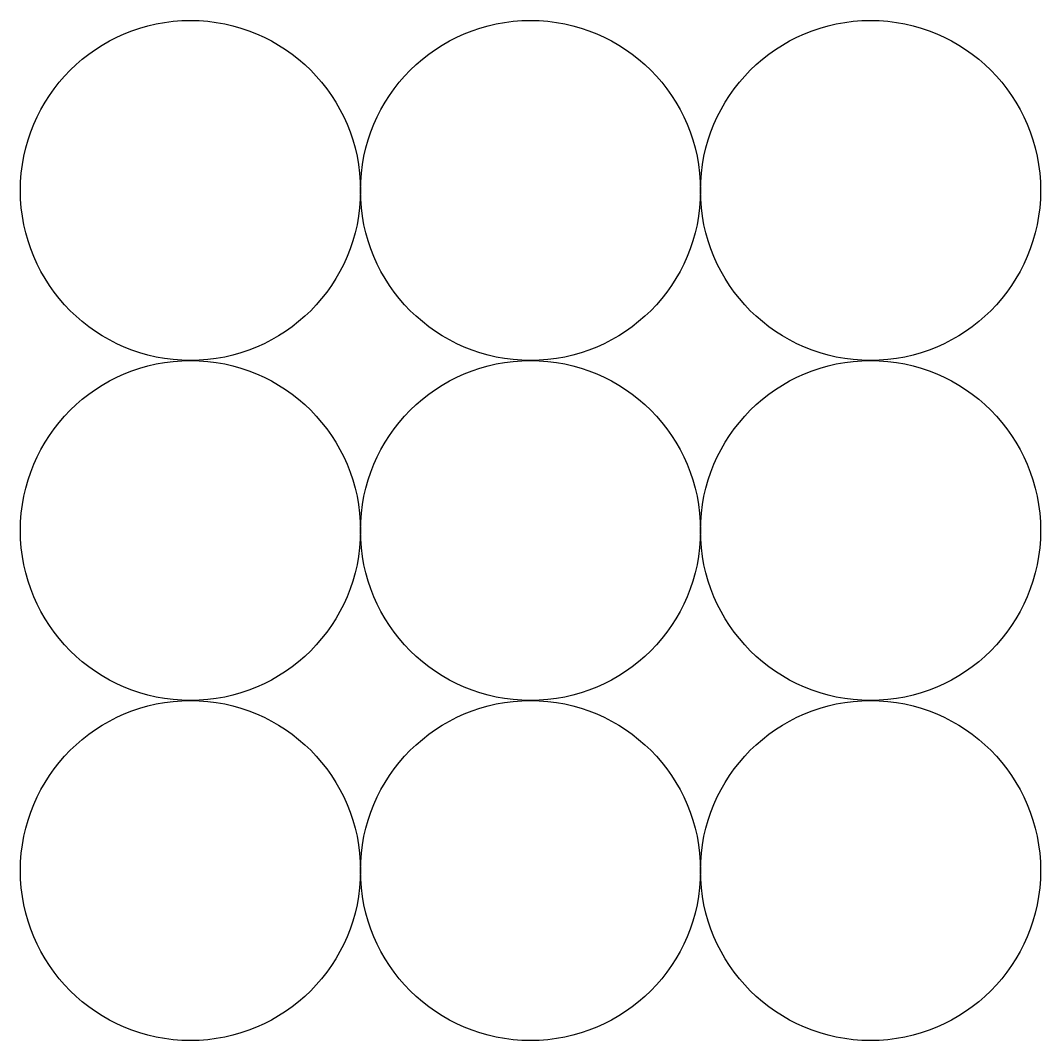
# Model space of a CAD drawing. Extents: x 10 to 40, y -10 to 20.
import ezdxf

# ---------------------------------------------------------------- set-up
doc = ezdxf.new("R2010")
doc.units = 0
doc.layers.get('0').update_dxf_attribs({"lineweight": 25, "true_color": 0xffffff})

msp = doc.modelspace()

# ---------------------------------------------------------------- linework, layer by layer
for centre in [(15, 15), (25, 15), (35, 15), (15, 5), (25, 5), (35, 5), (15, -5), (25, -5), (35, -5)]:
    msp.add_circle(centre, 5)

doc.saveas('drawing.dxf')
